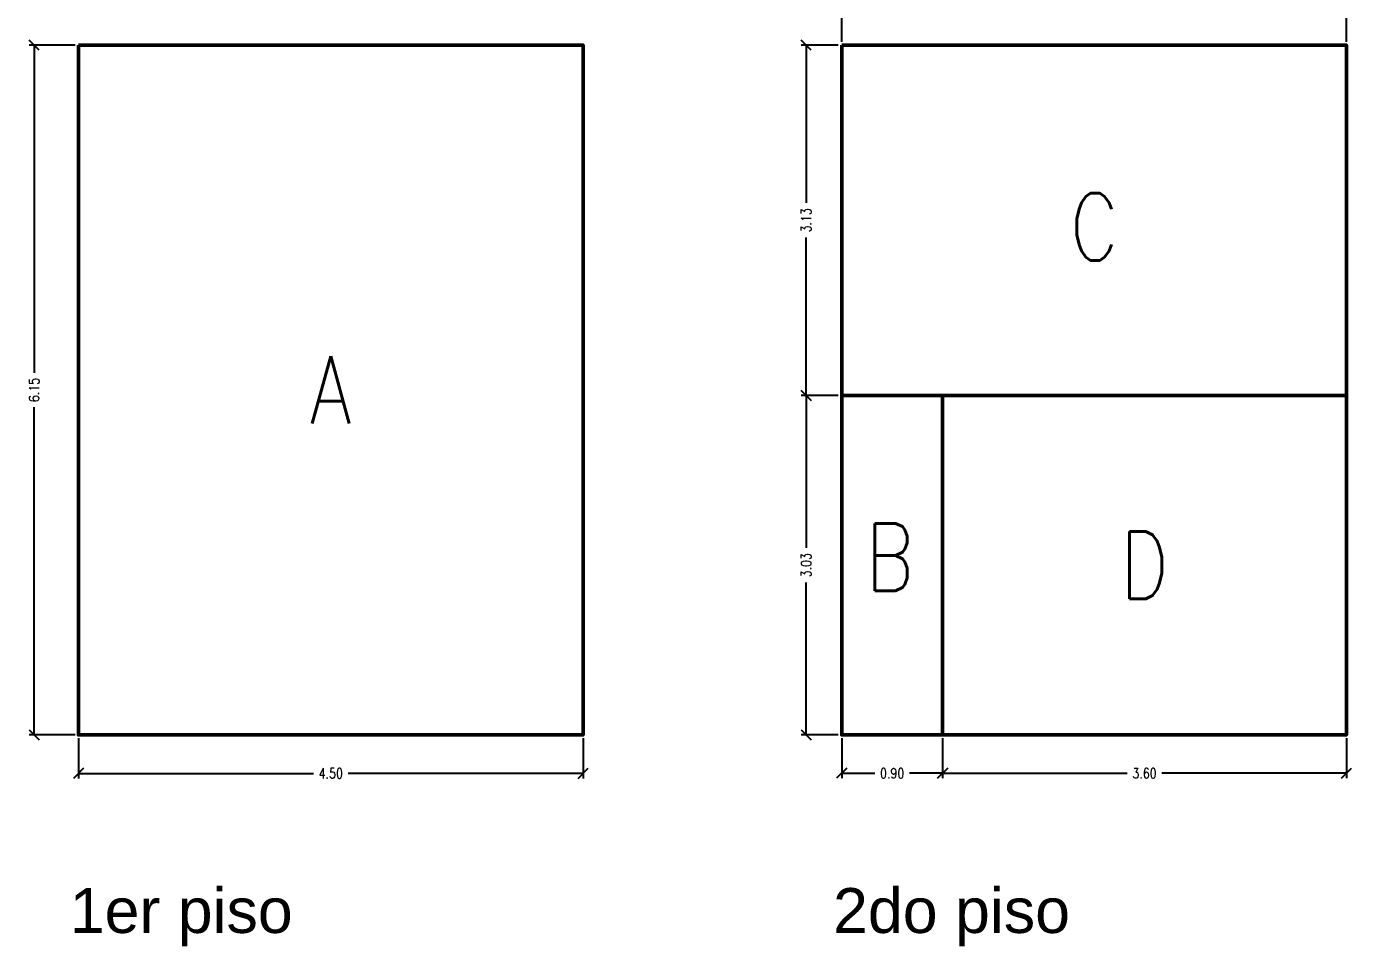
# Model space of a CAD drawing. Header units: metres. Extents: x 45 to 666, y -23 to 325.
# Drawn here: x 170.2 to 182.02, y 80.85 to 89.05 of the extents above; entities that cross this region are included whole.
import ezdxf

# ---------------------------------------------------------------- set-up
doc = ezdxf.new("R2010")
doc.units = ezdxf.units.M
doc.header["$LTSCALE"] = 5
doc.header["$MEASUREMENT"] = 0
doc.layers.get('0').update_dxf_attribs({"color": 30})
doc.layers.get('DEFPOINTS').update_dxf_attribs({"color": 210})
for name, color, linetype, lineweight in [('A-ANNO-DIMS', 3, 'Continuous', 18), ('A-ANNO-TEXT', 3, 'Continuous', 18), ('A-AREA-LINE', 1, 'Continuous', 50)]:
    doc.layers.add(name, color=color, linetype=linetype, lineweight=lineweight)
doc.styles.add('E-ARIAL', font='arial.ttf')
doc.styles.add('E-ROMANS', font='romans.shx', dxfattribs={"width": 0.8})
doc.dimstyles.new('E-0050_TICK_18', dxfattribs={"dimscale": 0.001, "dimtxt": 90, "dimasz": 90, "dimexe": 45, "dimexo": 30, "dimgap": 45, "dimtad": 0, "dimzin": 0, "dimdsep": 46, "dimtxsty": 'E-ROMANS', "dimblk": 'OBLIQUE', "dimcen": 45, "dimclrd": 256, "dimclre": 256, "dimclrt": 256, "dimadec": 0, "dimazin": 0, "dimtfac": 1, "dimtmove": 1, "dimatfit": 3, "dimldrblk": 'OPEN90', "dimfxl": 1, "dimtfill": 1, "dimtolj": 1, "dimtzin": 0, "dimarcsym": 0})

# ---------------------------------------------------------------- blocks, each defined once
blk = doc.blocks.new('_Oblique')
at = {"color": 0, "linetype": 'ByBlock', "lineweight": -2}
blk.add_line((-0.5, -0.5), (0.5, 0.5), dxfattribs=at)
blk = doc.blocks.new('*D781')
at = {"layer": 'A-ANNO-DIMS', "lineweight": -2, "transparency": 16777216}
for p, q in [((170.666, 82.705), (170.666, 82.347)), ((175.166, 82.705), (175.166, 82.347)), ((170.666, 82.392), (172.761, 82.392)), ((175.166, 82.392), (173.071, 82.392))]:
    blk.add_line(p, q, dxfattribs=at)
at = {"layer": 'DEFPOINTS', "color": 0, "transparency": 16777216}
for p in [(170.666, 82.735), (175.166, 82.735), (175.166, 82.392)]:
    blk.add_point(p, dxfattribs=at)
at = {"layer": 'A-ANNO-DIMS', "lineweight": -2, "transparency": 16777216, "xscale": 0.09, "yscale": 0.09, "zscale": 0.09, "rotation": 180}
blk.add_blockref('_Oblique', (170.666, 82.392), dxfattribs=at)
at = {"layer": 'A-ANNO-DIMS', "lineweight": -2, "transparency": 16777216, "xscale": 0.09, "yscale": 0.09, "zscale": 0.09}
blk.add_blockref('_Oblique', (175.166, 82.392), dxfattribs=at)
at = {"layer": 'A-ANNO-DIMS', "transparency": 16777216, "insert": (172.916, 82.392), "char_height": 0.09, "attachment_point": 5, "style": 'E-ROMANS', "bg_fill": 3, "box_fill_scale": 1.25, "bg_fill_color": 256, "bg_fill_true_color": 13158600, "bg_fill_transparency": 0}
blk.add_mtext('\\A1;4.50', dxfattribs=at)
blk = doc.blocks.new('_Open90')
at = {"color": 0, "linetype": 'ByBlock', "lineweight": -2}
for p, q in [((0, 0), (-1, 0)), ((-0.5, 0.5), (0, 0)), ((0, 0), (-0.5, -0.5))]:
    blk.add_line(p, q, dxfattribs=at)
blk = doc.blocks.new('*D782')
at = {"layer": 'A-ANNO-DIMS', "lineweight": -2, "transparency": 16777216}
for p, q in [((170.636, 88.885), (170.226, 88.885)), ((170.271, 88.885), (170.271, 85.963)), ((170.271, 82.735), (170.271, 85.657)), ((170.636, 82.735), (170.226, 82.735))]:
    blk.add_line(p, q, dxfattribs=at)
at = {"layer": 'DEFPOINTS', "color": 0, "transparency": 16777216}
for p in [(170.271, 88.885), (170.666, 88.885), (170.666, 82.735)]:
    blk.add_point(p, dxfattribs=at)
at = {"layer": 'A-ANNO-DIMS', "lineweight": -2, "transparency": 16777216, "xscale": 0.09, "yscale": 0.09, "zscale": 0.09}
for p, rotation in [((170.271, 88.885), 90), ((170.271, 82.735), 270)]:
    blk.add_blockref('_Oblique', p, dxfattribs=dict(at, rotation=rotation))
at = {"layer": 'A-ANNO-DIMS', "transparency": 16777216, "insert": (170.271, 85.81), "char_height": 0.09, "attachment_point": 5, "rotation": 90, "style": 'E-ROMANS', "bg_fill": 3, "box_fill_scale": 1.25, "bg_fill_color": 256, "bg_fill_true_color": 13158600, "bg_fill_transparency": 0}
blk.add_mtext('\\A1;6.15', dxfattribs=at)
blk = doc.blocks.new('*D786')
at = {"layer": 'A-ANNO-DIMS', "lineweight": -2, "transparency": 16777216}
for p, q in [((177.441, 88.885), (177.109, 88.885)), ((177.154, 88.885), (177.154, 87.478)), ((177.154, 85.76), (177.154, 87.168)), ((177.441, 85.76), (177.109, 85.76))]:
    blk.add_line(p, q, dxfattribs=at)
at = {"layer": 'DEFPOINTS', "color": 0, "transparency": 16777216}
for p in [(177.471, 88.885), (177.154, 85.76), (177.471, 85.76)]:
    blk.add_point(p, dxfattribs=at)
at = {"layer": 'A-ANNO-DIMS', "lineweight": -2, "transparency": 16777216, "xscale": 0.09, "yscale": 0.09, "zscale": 0.09}
for p, rotation in [((177.154, 88.885), 90), ((177.154, 85.76), 270)]:
    blk.add_blockref('_Oblique', p, dxfattribs=dict(at, rotation=rotation))
at = {"layer": 'A-ANNO-DIMS', "transparency": 16777216, "insert": (177.154, 87.323), "char_height": 0.09, "attachment_point": 5, "rotation": 90, "style": 'E-ROMANS', "bg_fill": 3, "box_fill_scale": 1.25, "bg_fill_color": 256, "bg_fill_true_color": 13158600, "bg_fill_transparency": 0}
blk.add_mtext('\\A1;3.13', dxfattribs=at)
blk = doc.blocks.new('*D787')
at = {"layer": 'A-ANNO-DIMS', "lineweight": -2, "transparency": 16777216}
for p, q in [((177.441, 85.76), (177.109, 85.76)), ((177.154, 85.76), (177.154, 84.403)), ((177.154, 82.735), (177.154, 84.093)), ((177.441, 82.735), (177.109, 82.735))]:
    blk.add_line(p, q, dxfattribs=at)
at = {"layer": 'DEFPOINTS', "color": 0, "transparency": 16777216}
for p in [(177.471, 85.76), (177.154, 82.735), (177.471, 82.735)]:
    blk.add_point(p, dxfattribs=at)
at = {"layer": 'A-ANNO-DIMS', "lineweight": -2, "transparency": 16777216, "xscale": 0.09, "yscale": 0.09, "zscale": 0.09}
for p, rotation in [((177.154, 85.76), 90), ((177.154, 82.735), 270)]:
    blk.add_blockref('_Oblique', p, dxfattribs=dict(at, rotation=rotation))
at = {"layer": 'A-ANNO-DIMS', "transparency": 16777216, "insert": (177.154, 84.248), "char_height": 0.09, "attachment_point": 5, "rotation": 90, "style": 'E-ROMANS', "bg_fill": 3, "box_fill_scale": 1.25, "bg_fill_color": 256, "bg_fill_true_color": 13158600, "bg_fill_transparency": 0}
blk.add_mtext('\\A1;3.03', dxfattribs=at)
blk = doc.blocks.new('*D359')
at = {"layer": 'A-ANNO-DIMS', "lineweight": -2, "transparency": 16777216}
for p, q in [((177.471, 82.705), (177.471, 82.348)), ((178.371, 82.705), (178.371, 82.348)), ((177.471, 82.393), (177.766, 82.393)), ((178.371, 82.393), (178.076, 82.393))]:
    blk.add_line(p, q, dxfattribs=at)
at = {"layer": 'DEFPOINTS', "color": 0, "transparency": 16777216}
for p in [(177.471, 82.735), (178.371, 82.735), (178.371, 82.393)]:
    blk.add_point(p, dxfattribs=at)
at = {"layer": 'A-ANNO-DIMS', "lineweight": -2, "transparency": 16777216, "xscale": 0.09, "yscale": 0.09, "zscale": 0.09, "rotation": 180}
blk.add_blockref('_Oblique', (177.471, 82.393), dxfattribs=at)
at = {"layer": 'A-ANNO-DIMS', "lineweight": -2, "transparency": 16777216, "xscale": 0.09, "yscale": 0.09, "zscale": 0.09}
blk.add_blockref('_Oblique', (178.371, 82.393), dxfattribs=at)
at = {"layer": 'A-ANNO-DIMS', "transparency": 16777216, "insert": (177.921, 82.393), "char_height": 0.09, "attachment_point": 5, "style": 'E-ROMANS', "bg_fill": 3, "box_fill_scale": 1.25, "bg_fill_color": 256, "bg_fill_true_color": 13158600, "bg_fill_transparency": 0}
blk.add_mtext('\\A1;0.90', dxfattribs=at)
blk = doc.blocks.new('*D360')
at = {"layer": 'A-ANNO-DIMS', "lineweight": -2, "transparency": 16777216}
for p, q in [((178.371, 82.705), (178.371, 82.348)), ((181.971, 82.705), (181.971, 82.348)), ((178.371, 82.393), (180.016, 82.393)), ((181.971, 82.393), (180.326, 82.393))]:
    blk.add_line(p, q, dxfattribs=at)
at = {"layer": 'DEFPOINTS', "color": 0, "transparency": 16777216}
for p in [(178.371, 82.735), (181.971, 82.735), (181.971, 82.393)]:
    blk.add_point(p, dxfattribs=at)
at = {"layer": 'A-ANNO-DIMS', "lineweight": -2, "transparency": 16777216, "xscale": 0.09, "yscale": 0.09, "zscale": 0.09, "rotation": 180}
blk.add_blockref('_Oblique', (178.371, 82.393), dxfattribs=at)
at = {"layer": 'A-ANNO-DIMS', "lineweight": -2, "transparency": 16777216, "xscale": 0.09, "yscale": 0.09, "zscale": 0.09}
blk.add_blockref('_Oblique', (181.971, 82.393), dxfattribs=at)
at = {"layer": 'A-ANNO-DIMS', "transparency": 16777216, "insert": (180.171, 82.393), "char_height": 0.09, "attachment_point": 5, "style": 'E-ROMANS', "bg_fill": 3, "box_fill_scale": 1.25, "bg_fill_color": 256, "bg_fill_true_color": 13158600, "bg_fill_transparency": 0}
blk.add_mtext('\\A1;3.60', dxfattribs=at)
blk = doc.blocks.new('*D788')
at = {"layer": 'A-ANNO-DIMS', "lineweight": -2, "transparency": 16777216}
for p, q in [((177.471, 88.915), (177.471, 89.317)), ((181.971, 88.915), (181.971, 89.317)), ((177.471, 89.272), (179.566, 89.272)), ((181.971, 89.272), (179.876, 89.272))]:
    blk.add_line(p, q, dxfattribs=at)
at = {"layer": 'DEFPOINTS', "color": 0, "transparency": 16777216}
for p in [(181.971, 89.272), (177.471, 88.885), (181.971, 88.885)]:
    blk.add_point(p, dxfattribs=at)
at = {"layer": 'A-ANNO-DIMS', "lineweight": -2, "transparency": 16777216, "xscale": 0.09, "yscale": 0.09, "zscale": 0.09, "rotation": 180}
blk.add_blockref('_Oblique', (177.471, 89.272), dxfattribs=at)
at = {"layer": 'A-ANNO-DIMS', "lineweight": -2, "transparency": 16777216, "xscale": 0.09, "yscale": 0.09, "zscale": 0.09}
blk.add_blockref('_Oblique', (181.971, 89.272), dxfattribs=at)
at = {"layer": 'A-ANNO-DIMS', "transparency": 16777216, "insert": (179.721, 89.272), "char_height": 0.09, "attachment_point": 5, "style": 'E-ROMANS', "bg_fill": 3, "box_fill_scale": 1.25, "bg_fill_color": 256, "bg_fill_true_color": 13158600, "bg_fill_transparency": 0}
blk.add_mtext('\\A1;4.50', dxfattribs=at)

msp = doc.modelspace()

# ---------------------------------------------------------------- linework, layer by layer
at = {"layer": 'A-AREA-LINE'}
for p, q in [((181.9711, 85.7604), (177.4711, 85.7604)), ((178.3711, 82.7354), (178.3711, 85.7604))]:
    msp.add_line(p, q, dxfattribs=at)
for points in [[(170.6659, 88.8854), (175.1659, 88.8854), (175.1659, 82.7354), (170.6659, 82.7354)], [(177.4711, 88.8854), (181.9711, 88.8854), (181.9711, 82.7354), (177.4711, 82.7354)]]:
    msp.add_lwpolyline(points, close=True, dxfattribs=at)

# ---------------------------------------------------------------- texts
at = {"layer": 'A-ANNO-TEXT'}
for s, insert, char_height, attachment_point, style in [('C', (179.7211, 87.2644), 0.6, 5, 'E-ROMANS'), ('A', (172.9159, 85.8104), 0.6, 5, 'E-ROMANS'), ('B', (177.9007, 84.3201), 0.6, 5, 'E-ROMANS'), ('D', (180.1711, 84.2479), 0.6, 5, 'E-ROMANS'), ('1er piso', (170.5889, 80.8487), 0.4, 7, 'E-ARIAL'), ('1er piso', (170.5889, 80.8487), 0.4, 7, 'E-ARIAL'), ('2do piso', (177.3941, 80.8487), 0.4, 7, 'E-ARIAL')]:
    msp.add_mtext(s, dxfattribs=dict(at, insert=insert, char_height=char_height, attachment_point=attachment_point, style=style))

# ---------------------------------------------------------------- next in the draw order: dimensions: what is measured, and where the dimension line sits
at = {"layer": 'A-ANNO-DIMS'}
dim = msp.add_linear_dim(base=(177.1541113528, 85.7603869458), p1=(177.4711415238, 88.8853869458), p2=(177.4711415238, 85.7603869458), angle=90, dimstyle='E-0050_TICK_18', dxfattribs=at)
dim.commit()
dim.dimension.update_dxf_attribs({"geometry": '*D786', "text_midpoint": (177.1541113528, 87.3228869458)})
dim = msp.add_linear_dim(base=(175.1659, 82.3917), p1=(170.6659, 82.7354), p2=(175.1659, 82.7354), dimstyle='E-0050_TICK_18', dxfattribs=at)
dim.commit()
dim.dimension.update_dxf_attribs({"geometry": '*D781', "text_midpoint": (172.9159, 82.3917)})

# ---------------------------------------------------------------- next in the draw order: dimensions: what is measured, and where the dimension line sits
dim = msp.add_linear_dim(base=(181.9711, 89.2716), p1=(177.4711, 88.8854), p2=(181.9711, 88.8854), dimstyle='E-0050_TICK_18', dxfattribs=at)
dim.commit()
dim.dimension.update_dxf_attribs({"geometry": '*D788', "text_midpoint": (179.7211, 89.2716)})
for base, p1, p2, picture, middle in [((170.2708, 88.8854), (170.6659, 82.7354), (170.6659, 88.8854), '*D782', (170.2708, 85.8104)), ((177.1541113528, 82.7353869458), (177.4711415238, 85.7603869458), (177.4711415238, 82.7353869458), '*D787', (177.1541113528, 84.2478869458))]:
    dim = msp.add_linear_dim(base=base, p1=p1, p2=p2, angle=90, dimstyle='E-0050_TICK_18', dxfattribs=at)
    dim.commit()
    dim.dimension.update_dxf_attribs({"geometry": picture, "text_midpoint": middle})

# ---------------------------------------------------------------- next in the draw order: dimensions: what is measured, and where the dimension line sits
dim = msp.add_linear_dim(base=(178.3711, 82.3927), p1=(177.4711, 82.7354), p2=(178.3711, 82.7354), dimstyle='E-0050_TICK_18', dxfattribs=at)
dim.commit()
dim.dimension.update_dxf_attribs({"geometry": '*D359', "text_midpoint": (177.9211, 82.3927)})

# ---------------------------------------------------------------- next in the draw order: dimensions: what is measured, and where the dimension line sits
dim = msp.add_linear_dim(base=(181.9711, 82.3927), p1=(178.3711, 82.7354), p2=(181.9711, 82.7354), dimstyle='E-0050_TICK_18', dxfattribs=at)
dim.commit()
dim.dimension.update_dxf_attribs({"geometry": '*D360', "text_midpoint": (180.1711, 82.3927)})

doc.saveas('drawing.dxf')
